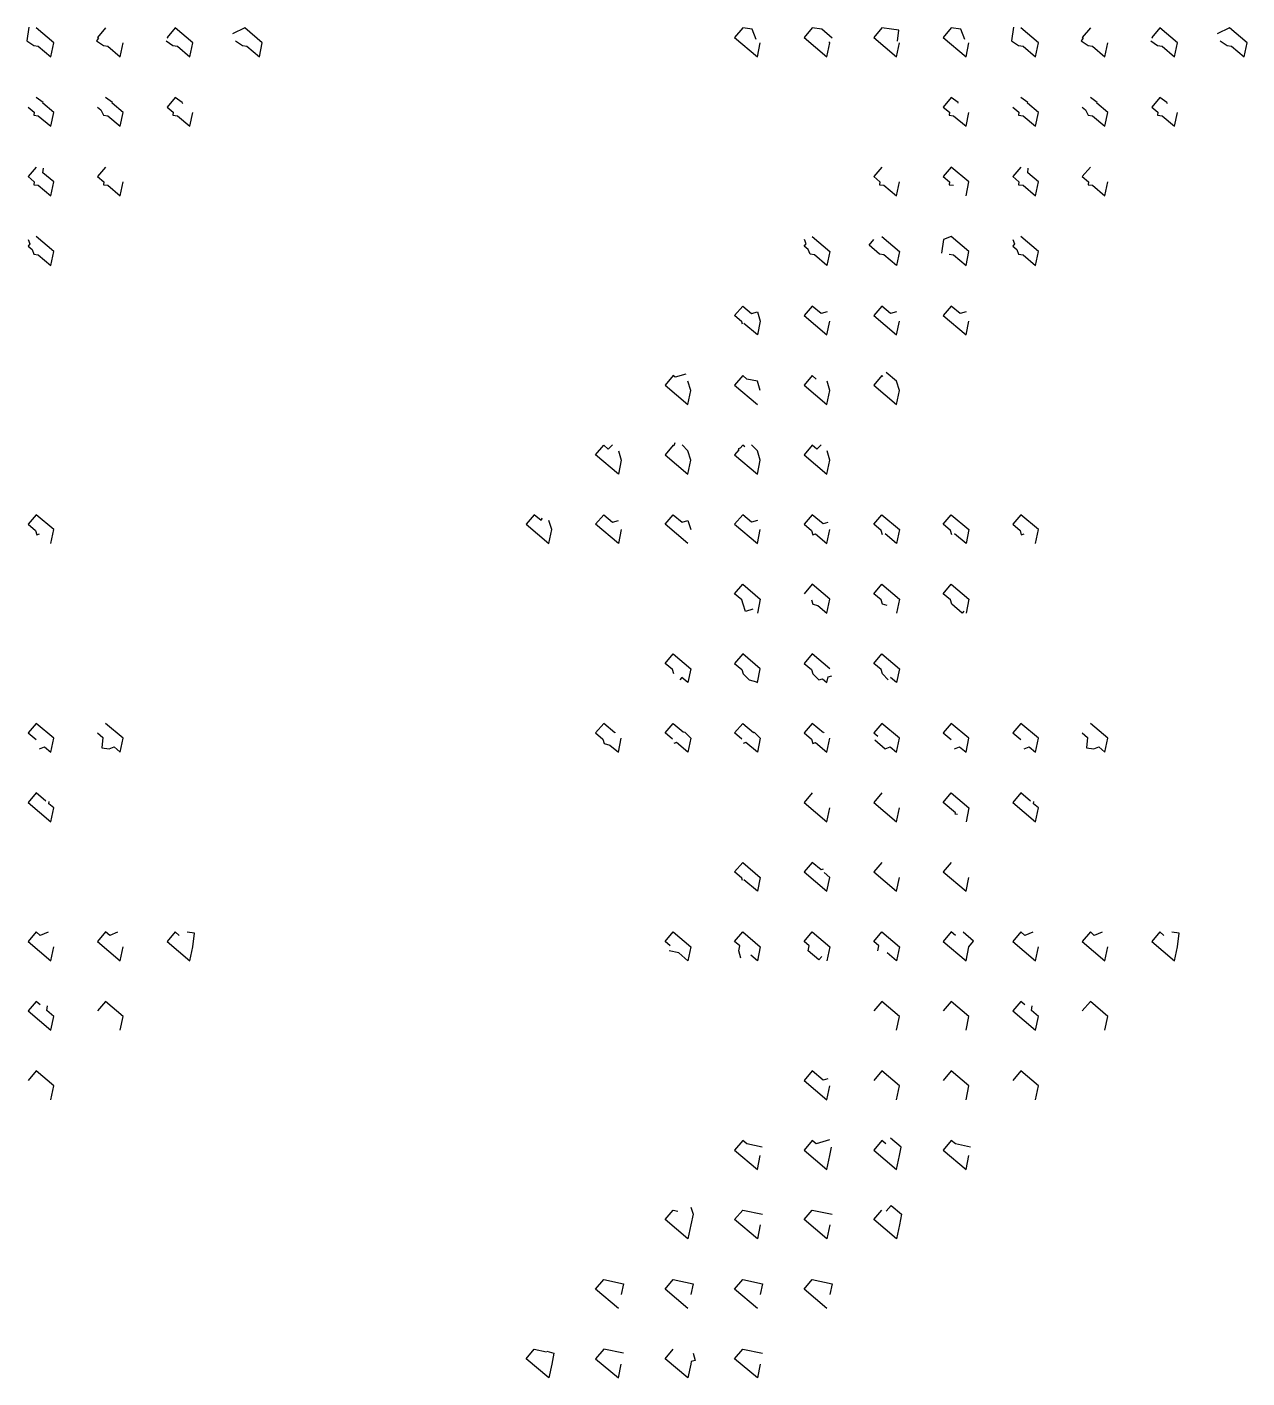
# Model space of a CAD drawing. Header units: inches. Extents: x -12292079.407 to -12292079.373, y 116895049.277 to 116895049.734.
# Drawn here: x -12292079.38781 to -12292079.37555, y 116895049.62101 to 116895049.63459 of the extents above; entities that cross this region are included whole.
import ezdxf

# ---------------------------------------------------------------- set-up
doc = ezdxf.new("R2010")
doc.units = ezdxf.units.IN
doc.header["$MEASUREMENT"] = 0

msp = doc.modelspace()

# ---------------------------------------------------------------- linework, layer by layer
for points in [[(-12292079.387795, 116895049.634594), (-12292079.387813, 116895049.634457), (-12292079.387743, 116895049.634407), (-12292079.387699, 116895049.634402), (-12292079.387574, 116895049.634295), (-12292079.387544, 116895049.634435), (-12292079.387721, 116895049.634585)], [(-12292079.387022, 116895049.634585), (-12292079.387103, 116895049.634489), (-12292079.387095, 116895049.634482), (-12292079.387114, 116895049.634457), (-12292079.387044, 116895049.634407), (-12292079.387, 116895049.634402), (-12292079.386875, 116895049.634295), (-12292079.386845, 116895049.634435)], [(-12292079.386415, 116895049.634457), (-12292079.386345, 116895049.634407), (-12292079.386301, 116895049.634402), (-12292079.386176, 116895049.634295), (-12292079.386146, 116895049.634435), (-12292079.386323, 116895049.634585), (-12292079.386404, 116895049.634489), (-12292079.386396, 116895049.634482)], [(-12292079.385716, 116895049.634457), (-12292079.385647, 116895049.634407), (-12292079.385602, 116895049.634402), (-12292079.385477, 116895049.634295), (-12292079.385447, 116895049.634435), (-12292079.385624, 116895049.634585), (-12292079.385748, 116895049.634525)], [(-12292079.379717, 116895049.634483), (-12292079.379822, 116895049.634572), (-12292079.379918, 116895049.634585), (-12292079.38, 116895049.634489), (-12292079.379771, 116895049.634295), (-12292079.379742, 116895049.634435), (-12292079.379751, 116895049.634442)], [(-12292079.379063, 116895049.634452), (-12292079.379049, 116895049.634563), (-12292079.379123, 116895049.634572), (-12292079.379219, 116895049.634585), (-12292079.379301, 116895049.634489), (-12292079.379072, 116895049.634295), (-12292079.379043, 116895049.634435)], [(-12292079.377896, 116895049.634594), (-12292079.377914, 116895049.634457), (-12292079.377844, 116895049.634407), (-12292079.3778, 116895049.634402), (-12292079.377675, 116895049.634295), (-12292079.377645, 116895049.634435), (-12292079.377822, 116895049.634585)], [(-12292079.375817, 116895049.634457), (-12292079.375748, 116895049.634407), (-12292079.375703, 116895049.634402), (-12292079.375578, 116895049.634295), (-12292079.375548, 116895049.634435), (-12292079.375725, 116895049.634585), (-12292079.375849, 116895049.634525)], [(-12292079.387802, 116895049.63379), (-12292079.38774, 116895049.633737), (-12292079.387743, 116895049.633708), (-12292079.387699, 116895049.633703), (-12292079.387574, 116895049.633596), (-12292079.387544, 116895049.633736), (-12292079.387655, 116895049.63383), (-12292079.387651, 116895049.633836), (-12292079.387721, 116895049.633886)], [(-12292079.387103, 116895049.63379), (-12292079.38707, 116895049.633762), (-12292079.387044, 116895049.633708), (-12292079.387, 116895049.633703), (-12292079.386875, 116895049.633596), (-12292079.386845, 116895049.633736), (-12292079.386956, 116895049.63383), (-12292079.386952, 116895049.633836), (-12292079.387022, 116895049.633886)], [(-12292079.386246, 116895049.633821), (-12292079.386253, 116895049.633836), (-12292079.386323, 116895049.633886), (-12292079.386404, 116895049.63379), (-12292079.386342, 116895049.633737), (-12292079.386345, 116895049.633708), (-12292079.386301, 116895049.633703), (-12292079.386176, 116895049.633596), (-12292079.386146, 116895049.633736)], [(-12292079.378452, 116895049.633828), (-12292079.378451, 116895049.633836), (-12292079.378521, 116895049.633886), (-12292079.378602, 116895049.63379), (-12292079.37854, 116895049.633737), (-12292079.378543, 116895049.633708), (-12292079.378499, 116895049.633703), (-12292079.378373, 116895049.633596), (-12292079.378344, 116895049.633736)], [(-12292079.377204, 116895049.63379), (-12292079.377171, 116895049.633762), (-12292079.377145, 116895049.633708), (-12292079.377101, 116895049.633703), (-12292079.376976, 116895049.633596), (-12292079.376946, 116895049.633736), (-12292079.377057, 116895049.63383), (-12292079.377053, 116895049.633836), (-12292079.377123, 116895049.633886)], [(-12292079.376347, 116895049.633821), (-12292079.376355, 116895049.633836), (-12292079.376424, 116895049.633886), (-12292079.376505, 116895049.63379), (-12292079.376443, 116895049.633737), (-12292079.376447, 116895049.633708), (-12292079.376402, 116895049.633703), (-12292079.376277, 116895049.633596), (-12292079.376247, 116895049.633736)], [(-12292079.387721, 116895049.633187), (-12292079.387802, 116895049.633091), (-12292079.38774, 116895049.633038), (-12292079.387743, 116895049.633009), (-12292079.387699, 116895049.633004), (-12292079.387574, 116895049.632897), (-12292079.387544, 116895049.633037), (-12292079.387652, 116895049.633129), (-12292079.387646, 116895049.633177)], [(-12292079.387022, 116895049.633187), (-12292079.387103, 116895049.633091), (-12292079.387041, 116895049.633038), (-12292079.387044, 116895049.633009), (-12292079.387, 116895049.633004), (-12292079.386875, 116895049.632897), (-12292079.386845, 116895049.633037)], [(-12292079.377822, 116895049.633187), (-12292079.377903, 116895049.633091), (-12292079.377841, 116895049.633038), (-12292079.377844, 116895049.633009), (-12292079.3778, 116895049.633004), (-12292079.377675, 116895049.632897), (-12292079.377645, 116895049.633037), (-12292079.377753, 116895049.633129), (-12292079.377747, 116895049.633177)], [(-12292079.3878, 116895049.632457), (-12292079.387783, 116895049.632414), (-12292079.387802, 116895049.632392), (-12292079.387762, 116895049.632358), (-12292079.387743, 116895049.63231), (-12292079.387699, 116895049.632305), (-12292079.387574, 116895049.632198), (-12292079.387544, 116895049.632338), (-12292079.387721, 116895049.632488)], [(-12292079.379219, 116895049.632488), (-12292079.379043, 116895049.632338), (-12292079.379072, 116895049.632198), (-12292079.379198, 116895049.632305), (-12292079.379242, 116895049.63231), (-12292079.379348, 116895049.6324), (-12292079.379299, 116895049.632457)], [(-12292079.378543, 116895049.63231), (-12292079.378499, 116895049.632305), (-12292079.378373, 116895049.632198), (-12292079.378344, 116895049.632338), (-12292079.378521, 116895049.632488), (-12292079.3786, 116895049.632457), (-12292079.378618, 116895049.63232)], [(-12292079.380619, 116895049.631609), (-12292079.380625, 116895049.63163), (-12292079.380699, 116895049.631693), (-12292079.380617, 116895049.631789), (-12292079.380529, 116895049.631714), (-12292079.380469, 116895049.631732), (-12292079.380441, 116895049.631639), (-12292079.38047, 116895049.631499), (-12292079.380605, 116895049.631613)], [(-12292079.381189, 116895049.631105), (-12292079.381296, 116895049.631073), (-12292079.381316, 116895049.63109), (-12292079.381398, 116895049.630994), (-12292079.381169, 116895049.6308), (-12292079.38114, 116895049.63094), (-12292079.381168, 116895049.631033)], [(-12292079.37921, 116895049.631082), (-12292079.379219, 116895049.63109), (-12292079.379301, 116895049.630994), (-12292079.379072, 116895049.6308), (-12292079.379043, 116895049.63094), (-12292079.379071, 116895049.631033), (-12292079.379176, 116895049.631122)], [(-12292079.3813, 116895049.630415), (-12292079.381309, 116895049.630385), (-12292079.381316, 116895049.630391), (-12292079.381398, 116895049.630295), (-12292079.381169, 116895049.630101), (-12292079.38114, 116895049.630241), (-12292079.381168, 116895049.630334), (-12292079.381228, 116895049.630394)], [(-12292079.380597, 116895049.630374), (-12292079.380617, 116895049.630391), (-12292079.380644, 116895049.63036), (-12292079.380662, 116895049.630355), (-12292079.380658, 116895049.630343), (-12292079.380699, 116895049.630295), (-12292079.38047, 116895049.630101), (-12292079.380441, 116895049.630241), (-12292079.380469, 116895049.630334), (-12292079.380529, 116895049.630394)], [(-12292079.387574, 116895049.629402), (-12292079.387544, 116895049.629542), (-12292079.387721, 116895049.629692), (-12292079.387802, 116895049.629596), (-12292079.387728, 116895049.629534), (-12292079.387715, 116895049.629491), (-12292079.387688, 116895049.629499)], [(-12292079.382637, 116895049.629656), (-12292079.382644, 116895049.629633), (-12292079.382714, 116895049.629692), (-12292079.382796, 116895049.629596), (-12292079.382567, 116895049.629402), (-12292079.382538, 116895049.629542), (-12292079.382566, 116895049.629635)], [(-12292079.379763, 116895049.629614), (-12292079.37981, 116895049.6296), (-12292079.379918, 116895049.629692), (-12292079.38, 116895049.629596), (-12292079.379926, 116895049.629534), (-12292079.379913, 116895049.629491), (-12292079.379886, 116895049.629499), (-12292079.379771, 116895049.629402), (-12292079.379742, 116895049.629542)], [(-12292079.380516, 116895049.628742), (-12292079.380591, 116895049.62872), (-12292079.380612, 116895049.628792), (-12292079.380625, 116895049.628835), (-12292079.380699, 116895049.628897), (-12292079.380617, 116895049.628993), (-12292079.380441, 116895049.628843), (-12292079.38047, 116895049.628703)], [(-12292079.378394, 116895049.628721), (-12292079.37841, 116895049.628703), (-12292079.378515, 116895049.628792), (-12292079.378528, 116895049.628835), (-12292079.378602, 116895049.628897), (-12292079.378521, 116895049.628993), (-12292079.378344, 116895049.628843), (-12292079.378373, 116895049.628703)], [(-12292079.379742, 116895049.628144), (-12292079.379918, 116895049.628294), (-12292079.38, 116895049.628198), (-12292079.379926, 116895049.628136), (-12292079.379913, 116895049.628093), (-12292079.379853, 116895049.628033), (-12292079.379817, 116895049.628044), (-12292079.379771, 116895049.628004), (-12292079.37976, 116895049.628061), (-12292079.379721, 116895049.628072)], [(-12292079.387687, 116895049.62734), (-12292079.387637, 116895049.62736), (-12292079.387574, 116895049.627305), (-12292079.387544, 116895049.627445), (-12292079.387721, 116895049.627595), (-12292079.387802, 116895049.6275), (-12292079.387722, 116895049.627431)], [(-12292079.387103, 116895049.6275), (-12292079.387049, 116895049.627453), (-12292079.387062, 116895049.62735), (-12292079.386988, 116895049.62734), (-12292079.386938, 116895049.62736), (-12292079.386875, 116895049.627305), (-12292079.386845, 116895049.627445), (-12292079.387022, 116895049.627595)], [(-12292079.381899, 116895049.627505), (-12292079.381904, 116895049.627501), (-12292079.382015, 116895049.627595), (-12292079.382097, 116895049.6275), (-12292079.382023, 116895049.627437), (-12292079.38201, 116895049.627394), (-12292079.381953, 116895049.627377), (-12292079.381868, 116895049.627305), (-12292079.381839, 116895049.627445)], [(-12292079.381324, 116895049.627437), (-12292079.381398, 116895049.6275), (-12292079.381316, 116895049.627595), (-12292079.381216, 116895049.62751), (-12292079.3812, 116895049.627505), (-12292079.38114, 116895049.627445), (-12292079.381169, 116895049.627305), (-12292079.381283, 116895049.627402), (-12292079.381311, 116895049.627394)], [(-12292079.380625, 116895049.627437), (-12292079.380699, 116895049.6275), (-12292079.380617, 116895049.627595), (-12292079.380509, 116895049.627503), (-12292079.380501, 116895049.627505), (-12292079.380441, 116895049.627445), (-12292079.38047, 116895049.627305), (-12292079.380585, 116895049.627402), (-12292079.380612, 116895049.627394)], [(-12292079.379291, 116895049.62743), (-12292079.379185, 116895049.62734), (-12292079.379136, 116895049.62736), (-12292079.379072, 116895049.627305), (-12292079.379043, 116895049.627445), (-12292079.379219, 116895049.627595), (-12292079.379301, 116895049.6275), (-12292079.379261, 116895049.627465)], [(-12292079.377204, 116895049.6275), (-12292079.37715, 116895049.627453), (-12292079.377163, 116895049.62735), (-12292079.377089, 116895049.62734), (-12292079.377039, 116895049.62736), (-12292079.376976, 116895049.627305), (-12292079.376946, 116895049.627445), (-12292079.377123, 116895049.627595)], [(-12292079.387623, 116895049.626814), (-12292079.387721, 116895049.626896), (-12292079.387802, 116895049.626801), (-12292079.387574, 116895049.626606), (-12292079.387544, 116895049.626746), (-12292079.387592, 116895049.626787), (-12292079.387589, 116895049.626809)], [(-12292079.378459, 116895049.626679), (-12292079.378481, 116895049.626682), (-12292079.378479, 116895049.626696), (-12292079.378602, 116895049.626801), (-12292079.378521, 116895049.626896), (-12292079.378344, 116895049.626746), (-12292079.378373, 116895049.626606)], [(-12292079.377725, 116895049.626814), (-12292079.377822, 116895049.626896), (-12292079.377903, 116895049.626801), (-12292079.377675, 116895049.626606), (-12292079.377645, 116895049.626746), (-12292079.377693, 116895049.626787), (-12292079.37769, 116895049.626809)], [(-12292079.380619, 116895049.626017), (-12292079.380625, 116895049.626039), (-12292079.380699, 116895049.626102), (-12292079.380617, 116895049.626197), (-12292079.380441, 116895049.626047), (-12292079.38047, 116895049.625907), (-12292079.380605, 116895049.626022)], [(-12292079.379809, 116895049.626129), (-12292079.37983, 116895049.626122), (-12292079.379918, 116895049.626197), (-12292079.38, 116895049.626102), (-12292079.379771, 116895049.625907), (-12292079.379742, 116895049.626047), (-12292079.379799, 116895049.626096)], [(-12292079.387601, 116895049.625495), (-12292079.38768, 116895049.625464), (-12292079.387721, 116895049.625498), (-12292079.387802, 116895049.625403), (-12292079.387574, 116895049.625209), (-12292079.387544, 116895049.625348)], [(-12292079.386902, 116895049.625495), (-12292079.386981, 116895049.625464), (-12292079.387022, 116895049.625498), (-12292079.387103, 116895049.625403), (-12292079.386875, 116895049.625209), (-12292079.386845, 116895049.625348)], [(-12292079.386283, 116895049.625464), (-12292079.386323, 116895049.625498), (-12292079.386404, 116895049.625403), (-12292079.386176, 116895049.625209), (-12292079.386146, 116895049.625348), (-12292079.386129, 116895049.625485), (-12292079.386203, 116895049.625495)], [(-12292079.380636, 116895049.625235), (-12292079.380658, 116895049.625307), (-12292079.380647, 116895049.625359), (-12292079.380699, 116895049.625403), (-12292079.380617, 116895049.625498), (-12292079.380441, 116895049.625348), (-12292079.38047, 116895049.625209), (-12292079.380536, 116895049.625265)], [(-12292079.379823, 116895049.625253), (-12292079.379853, 116895049.625217), (-12292079.379959, 116895049.625307), (-12292079.379948, 116895049.625359), (-12292079.38, 116895049.625403), (-12292079.379918, 116895049.625498), (-12292079.379742, 116895049.625348), (-12292079.379771, 116895049.625209)], [(-12292079.37848, 116895049.625464), (-12292079.378521, 116895049.625498), (-12292079.378602, 116895049.625403), (-12292079.378373, 116895049.625209), (-12292079.378344, 116895049.625348), (-12292079.378296, 116895049.625406), (-12292079.378401, 116895049.625495)], [(-12292079.376384, 116895049.625464), (-12292079.376424, 116895049.625498), (-12292079.376505, 116895049.625403), (-12292079.376277, 116895049.625209), (-12292079.376247, 116895049.625348), (-12292079.37623, 116895049.625485), (-12292079.376304, 116895049.625495)], [(-12292079.38768, 116895049.624765), (-12292079.387721, 116895049.6248), (-12292079.387802, 116895049.624704), (-12292079.387574, 116895049.62451), (-12292079.387544, 116895049.624649), (-12292079.387612, 116895049.624707), (-12292079.387606, 116895049.624756)], [(-12292079.386875, 116895049.62451), (-12292079.386845, 116895049.624649), (-12292079.387022, 116895049.6248), (-12292079.387103, 116895049.624704)], [(-12292079.377781, 116895049.624765), (-12292079.377822, 116895049.6248), (-12292079.377903, 116895049.624704), (-12292079.377675, 116895049.62451), (-12292079.377645, 116895049.624649), (-12292079.377713, 116895049.624707), (-12292079.377707, 116895049.624756)], [(-12292079.387574, 116895049.623811), (-12292079.387544, 116895049.623951), (-12292079.387721, 116895049.624101), (-12292079.387802, 116895049.624005)], [(-12292079.379763, 116895049.624022), (-12292079.37981, 116895049.624009), (-12292079.379918, 116895049.624101), (-12292079.38, 116895049.624005), (-12292079.379771, 116895049.623811), (-12292079.379742, 116895049.623951)], [(-12292079.379746, 116895049.623407), (-12292079.379878, 116895049.623368), (-12292079.379918, 116895049.623402), (-12292079.38, 116895049.623306), (-12292079.379771, 116895049.623112), (-12292079.379742, 116895049.623252), (-12292079.379724, 116895049.623335)], [(-12292079.379179, 116895049.623368), (-12292079.379219, 116895049.623402), (-12292079.379301, 116895049.623306), (-12292079.379072, 116895049.623112), (-12292079.379043, 116895049.623252), (-12292079.379025, 116895049.623335), (-12292079.379131, 116895049.623425)], [(-12292079.381139, 116895049.622733), (-12292079.381117, 116895049.622661), (-12292079.38114, 116895049.622553), (-12292079.381169, 116895049.622413), (-12292079.381398, 116895049.622607), (-12292079.381316, 116895049.622703), (-12292079.381271, 116895049.622693)], [(-12292079.379174, 116895049.622693), (-12292079.379126, 116895049.62275), (-12292079.37902, 116895049.622661), (-12292079.379043, 116895049.622553), (-12292079.379072, 116895049.622413), (-12292079.379301, 116895049.622607), (-12292079.379219, 116895049.622703)], [(-12292079.382587, 116895049.621284), (-12292079.382515, 116895049.621263), (-12292079.382538, 116895049.621155), (-12292079.382567, 116895049.621015), (-12292079.382796, 116895049.621209), (-12292079.382714, 116895049.621305), (-12292079.382589, 116895049.621278)], [(-12292079.381117, 116895049.621263), (-12292079.381096, 116895049.621191), (-12292079.381135, 116895049.62118), (-12292079.38114, 116895049.621155), (-12292079.381169, 116895049.621015), (-12292079.381398, 116895049.621209), (-12292079.381316, 116895049.621305)]]:
    msp.add_lwpolyline(points, close=True)
at = {"color": 180}
for points in [[(-12292079.380481, 116895049.634469), (-12292079.380521, 116895049.634572), (-12292079.380617, 116895049.634585), (-12292079.380699, 116895049.634489), (-12292079.38047, 116895049.634295), (-12292079.380441, 116895049.634435)], [(-12292079.378384, 116895049.634469), (-12292079.378424, 116895049.634572), (-12292079.378521, 116895049.634585), (-12292079.378602, 116895049.634489), (-12292079.378373, 116895049.634295), (-12292079.378344, 116895049.634435)]]:
    msp.add_lwpolyline(points, close=True, dxfattribs=at)
at = {"color": 179}
for points in [[(-12292079.377123, 116895049.634585), (-12292079.377204, 116895049.634489), (-12292079.377196, 116895049.634482), (-12292079.377215, 116895049.634457), (-12292079.377145, 116895049.634407), (-12292079.377101, 116895049.634402), (-12292079.376976, 116895049.634295), (-12292079.376946, 116895049.634435)], [(-12292079.376516, 116895049.634457), (-12292079.376447, 116895049.634407), (-12292079.376402, 116895049.634402), (-12292079.376277, 116895049.634295), (-12292079.376247, 116895049.634435), (-12292079.376424, 116895049.634585), (-12292079.376505, 116895049.634489), (-12292079.376497, 116895049.634482)]]:
    msp.add_lwpolyline(points, close=True, dxfattribs=at)
at = {"color": 178}
msp.add_lwpolyline([(-12292079.377903, 116895049.63379), (-12292079.377841, 116895049.633737), (-12292079.377844, 116895049.633708), (-12292079.3778, 116895049.633703), (-12292079.377675, 116895049.633596), (-12292079.377645, 116895049.633736), (-12292079.377756, 116895049.63383), (-12292079.377752, 116895049.633836), (-12292079.377822, 116895049.633886)], close=True, dxfattribs=at)
at = {"color": 20}
for points in [[(-12292079.379219, 116895049.633187), (-12292079.379301, 116895049.633091), (-12292079.379239, 116895049.633038), (-12292079.379242, 116895049.633009), (-12292079.379198, 116895049.633004), (-12292079.379072, 116895049.632897), (-12292079.379043, 116895049.633037)], [(-12292079.378373, 116895049.632897), (-12292079.378344, 116895049.633037), (-12292079.378521, 116895049.633187), (-12292079.378602, 116895049.633091), (-12292079.37854, 116895049.633038), (-12292079.378543, 116895049.633009), (-12292079.378499, 116895049.633004)], [(-12292079.377123, 116895049.633187), (-12292079.377204, 116895049.633091), (-12292079.377142, 116895049.633038), (-12292079.377145, 116895049.633009), (-12292079.377101, 116895049.633004), (-12292079.376976, 116895049.632897), (-12292079.376946, 116895049.633037)]]:
    msp.add_lwpolyline(points, close=True, dxfattribs=at)
at = {"color": 177}
for points in [[(-12292079.379918, 116895049.632488), (-12292079.379742, 116895049.632338), (-12292079.379771, 116895049.632198), (-12292079.379897, 116895049.632305), (-12292079.379941, 116895049.63231), (-12292079.37996, 116895049.632358), (-12292079.38, 116895049.632392), (-12292079.379981, 116895049.632414), (-12292079.379998, 116895049.632457)], [(-12292079.377901, 116895049.632457), (-12292079.377884, 116895049.632414), (-12292079.377903, 116895049.632392), (-12292079.377863, 116895049.632358), (-12292079.377844, 116895049.63231), (-12292079.3778, 116895049.632305), (-12292079.377675, 116895049.632198), (-12292079.377645, 116895049.632338), (-12292079.377822, 116895049.632488)]]:
    msp.add_lwpolyline(points, close=True, dxfattribs=at)
at = {"color": 21}
for points in [[(-12292079.37977, 116895049.631732), (-12292079.37983, 116895049.631714), (-12292079.379918, 116895049.631789), (-12292079.38, 116895049.631693), (-12292079.379771, 116895049.631499), (-12292079.379742, 116895049.631639)], [(-12292079.379071, 116895049.631732), (-12292079.379131, 116895049.631714), (-12292079.379219, 116895049.631789), (-12292079.379301, 116895049.631693), (-12292079.379072, 116895049.631499), (-12292079.379043, 116895049.631639)], [(-12292079.378372, 116895049.631732), (-12292079.378432, 116895049.631714), (-12292079.378521, 116895049.631789), (-12292079.378602, 116895049.631693), (-12292079.378373, 116895049.631499), (-12292079.378344, 116895049.631639)], [(-12292079.381839, 116895049.629542), (-12292079.381868, 116895049.629402), (-12292079.382097, 116895049.629596), (-12292079.382015, 116895049.629692), (-12292079.381927, 116895049.629617), (-12292079.381867, 116895049.629635)], [(-12292079.381169, 116895049.629402), (-12292079.381398, 116895049.629596), (-12292079.381316, 116895049.629692), (-12292079.381228, 116895049.629617), (-12292079.381168, 116895049.629635), (-12292079.38114, 116895049.629542)], [(-12292079.380469, 116895049.629635), (-12292079.380529, 116895049.629617), (-12292079.380617, 116895049.629692), (-12292079.380699, 116895049.629596), (-12292079.38047, 116895049.629402), (-12292079.380441, 116895049.629542)]]:
    msp.add_lwpolyline(points, close=True, dxfattribs=at)
at = {"color": 176}
for points in [[(-12292079.380441, 116895049.63094), (-12292079.380469, 116895049.631033), (-12292079.380577, 116895049.631056), (-12292079.380617, 116895049.63109), (-12292079.380699, 116895049.630994), (-12292079.38047, 116895049.6308)], [(-12292079.379878, 116895049.631056), (-12292079.379918, 116895049.63109), (-12292079.38, 116895049.630994), (-12292079.379771, 116895049.6308), (-12292079.379742, 116895049.63094), (-12292079.37977, 116895049.631033)]]:
    msp.add_lwpolyline(points, close=True, dxfattribs=at)
at = {"color": 175}
for points in [[(-12292079.381867, 116895049.630334), (-12292079.381839, 116895049.630241), (-12292079.381868, 116895049.630101), (-12292079.382097, 116895049.630295), (-12292079.382015, 116895049.630391), (-12292079.381969, 116895049.630352), (-12292079.381927, 116895049.630394)], [(-12292079.37983, 116895049.630394), (-12292079.379872, 116895049.630352), (-12292079.379918, 116895049.630391), (-12292079.38, 116895049.630295), (-12292079.379771, 116895049.630101), (-12292079.379742, 116895049.630241), (-12292079.37977, 116895049.630334)]]:
    msp.add_lwpolyline(points, close=True, dxfattribs=at)
at = {"color": 22}
for points in [[(-12292079.379214, 116895049.629491), (-12292079.379227, 116895049.629534), (-12292079.379301, 116895049.629596), (-12292079.379219, 116895049.629692), (-12292079.379043, 116895049.629542), (-12292079.379072, 116895049.629402), (-12292079.379187, 116895049.629499)], [(-12292079.378515, 116895049.629491), (-12292079.378528, 116895049.629534), (-12292079.378602, 116895049.629596), (-12292079.378521, 116895049.629692), (-12292079.378344, 116895049.629542), (-12292079.378373, 116895049.629402), (-12292079.378488, 116895049.629499)], [(-12292079.377675, 116895049.629402), (-12292079.377645, 116895049.629542), (-12292079.377822, 116895049.629692), (-12292079.377903, 116895049.629596), (-12292079.377829, 116895049.629534), (-12292079.377817, 116895049.629491), (-12292079.377789, 116895049.629499)]]:
    msp.add_lwpolyline(points, close=True, dxfattribs=at)
at = {"color": 174}
for points in [[(-12292079.379926, 116895049.628835), (-12292079.379913, 116895049.628792), (-12292079.379864, 116895049.628781), (-12292079.379771, 116895049.628703), (-12292079.379742, 116895049.628843), (-12292079.379918, 116895049.628993), (-12292079.38, 116895049.628897)], [(-12292079.379165, 116895049.628781), (-12292079.379214, 116895049.628792), (-12292079.379227, 116895049.628835), (-12292079.379301, 116895049.628897), (-12292079.379219, 116895049.628993), (-12292079.379043, 116895049.628843), (-12292079.379072, 116895049.628703)]]:
    msp.add_lwpolyline(points, close=True, dxfattribs=at)
at = {"color": 173}
for points in [[(-12292079.381311, 116895049.628093), (-12292079.381324, 116895049.628136), (-12292079.381398, 116895049.628198), (-12292079.381316, 116895049.628294), (-12292079.38114, 116895049.628144), (-12292079.381169, 116895049.628004), (-12292079.381229, 116895049.628055), (-12292079.381251, 116895049.628033)], [(-12292079.379154, 116895049.628033), (-12292079.379214, 116895049.628093), (-12292079.379227, 116895049.628136), (-12292079.379301, 116895049.628198), (-12292079.379219, 116895049.628294), (-12292079.379043, 116895049.628144), (-12292079.379072, 116895049.628004), (-12292079.379132, 116895049.628055)]]:
    msp.add_lwpolyline(points, close=True, dxfattribs=at)
msp.add_lwpolyline([(-12292079.38048, 116895049.628012), (-12292079.38047, 116895049.628004), (-12292079.380441, 116895049.628144), (-12292079.380617, 116895049.628294), (-12292079.380699, 116895049.628198), (-12292079.380625, 116895049.628136), (-12292079.380612, 116895049.628093), (-12292079.380552, 116895049.628033), (-12292079.38048, 116895049.628012)])
at = {"color": 172}
msp.add_lwpolyline([(-12292079.379802, 116895049.627505), (-12292079.379807, 116895049.627501), (-12292079.379918, 116895049.627595), (-12292079.38, 116895049.6275), (-12292079.379926, 116895049.627437), (-12292079.379913, 116895049.627394), (-12292079.379886, 116895049.627402), (-12292079.379771, 116895049.627305), (-12292079.379742, 116895049.627445)], close=True, dxfattribs=at)
at = {"color": 171}
for points in [[(-12292079.378487, 116895049.62734), (-12292079.378437, 116895049.62736), (-12292079.378373, 116895049.627305), (-12292079.378344, 116895049.627445), (-12292079.378521, 116895049.627595), (-12292079.378602, 116895049.6275), (-12292079.378522, 116895049.627431)], [(-12292079.377788, 116895049.62734), (-12292079.377738, 116895049.62736), (-12292079.377675, 116895049.627305), (-12292079.377645, 116895049.627445), (-12292079.377822, 116895049.627595), (-12292079.377903, 116895049.6275), (-12292079.377823, 116895049.627431)]]:
    msp.add_lwpolyline(points, close=True, dxfattribs=at)
at = {"color": 5}
for points in [[(-12292079.379918, 116895049.626896), (-12292079.38, 116895049.626801), (-12292079.379771, 116895049.626606), (-12292079.379742, 116895049.626746)], [(-12292079.379219, 116895049.626896), (-12292079.379301, 116895049.626801), (-12292079.379072, 116895049.626606), (-12292079.379043, 116895049.626746)], [(-12292079.379219, 116895049.626197), (-12292079.379301, 116895049.626102), (-12292079.379072, 116895049.625907), (-12292079.379043, 116895049.626047)], [(-12292079.378521, 116895049.626197), (-12292079.378602, 116895049.626102), (-12292079.378373, 116895049.625907), (-12292079.378344, 116895049.626047)], [(-12292079.379072, 116895049.62451), (-12292079.379043, 116895049.624649), (-12292079.379219, 116895049.6248), (-12292079.379301, 116895049.624704)], [(-12292079.378373, 116895049.62451), (-12292079.378344, 116895049.624649), (-12292079.378521, 116895049.6248), (-12292079.378602, 116895049.624704)], [(-12292079.376976, 116895049.62451), (-12292079.376946, 116895049.624649), (-12292079.377123, 116895049.6248), (-12292079.377204, 116895049.624704)], [(-12292079.379072, 116895049.623811), (-12292079.379043, 116895049.623951), (-12292079.379219, 116895049.624101), (-12292079.379301, 116895049.624005)], [(-12292079.378373, 116895049.623811), (-12292079.378344, 116895049.623951), (-12292079.378521, 116895049.624101), (-12292079.378602, 116895049.624005)], [(-12292079.377675, 116895049.623811), (-12292079.377645, 116895049.623951), (-12292079.377822, 116895049.624101), (-12292079.377903, 116895049.624005)]]:
    msp.add_lwpolyline(points, close=True, dxfattribs=at)
at = {"color": 170}
for points in [[(-12292079.381346, 116895049.625359), (-12292079.381398, 116895049.625403), (-12292079.381316, 116895049.625498), (-12292079.38114, 116895049.625348), (-12292079.381169, 116895049.625209), (-12292079.381261, 116895049.625287), (-12292079.381357, 116895049.625307)], [(-12292079.37926, 116895049.625307), (-12292079.379249, 116895049.625359), (-12292079.379301, 116895049.625403), (-12292079.379219, 116895049.625498), (-12292079.379043, 116895049.625348), (-12292079.379072, 116895049.625209), (-12292079.379165, 116895049.625287)]]:
    msp.add_lwpolyline(points, close=True, dxfattribs=at)
at = {"color": 169}
for points in [[(-12292079.377702, 116895049.625495), (-12292079.377781, 116895049.625464), (-12292079.377822, 116895049.625498), (-12292079.377903, 116895049.625403), (-12292079.377675, 116895049.625209), (-12292079.377645, 116895049.625348)], [(-12292079.377003, 116895049.625495), (-12292079.377083, 116895049.625464), (-12292079.377123, 116895049.625498), (-12292079.377204, 116895049.625403), (-12292079.376976, 116895049.625209), (-12292079.376946, 116895049.625348)]]:
    msp.add_lwpolyline(points, close=True, dxfattribs=at)
at = {"color": 168}
for points in [[(-12292079.380423, 116895049.623335), (-12292079.380577, 116895049.623368), (-12292079.380617, 116895049.623402), (-12292079.380699, 116895049.623306), (-12292079.38047, 116895049.623112), (-12292079.380441, 116895049.623252)], [(-12292079.378327, 116895049.623335), (-12292079.37848, 116895049.623368), (-12292079.378521, 116895049.623402), (-12292079.378602, 116895049.623306), (-12292079.378373, 116895049.623112), (-12292079.378344, 116895049.623252)]]:
    msp.add_lwpolyline(points, close=True, dxfattribs=at)
at = {"color": 15}
for points in [[(-12292079.380441, 116895049.622553), (-12292079.38047, 116895049.622413), (-12292079.380699, 116895049.622607), (-12292079.380617, 116895049.622703), (-12292079.380418, 116895049.622661)], [(-12292079.379742, 116895049.622553), (-12292079.379771, 116895049.622413), (-12292079.38, 116895049.622607), (-12292079.379918, 116895049.622703), (-12292079.379719, 116895049.622661)], [(-12292079.381868, 116895049.621714), (-12292079.382097, 116895049.621908), (-12292079.382015, 116895049.622004), (-12292079.381816, 116895049.621962), (-12292079.381839, 116895049.621854)], [(-12292079.381169, 116895049.621714), (-12292079.381398, 116895049.621908), (-12292079.381316, 116895049.622004), (-12292079.381117, 116895049.621962), (-12292079.38114, 116895049.621854)], [(-12292079.38047, 116895049.621714), (-12292079.380699, 116895049.621908), (-12292079.380617, 116895049.622004), (-12292079.380418, 116895049.621962), (-12292079.380441, 116895049.621854)], [(-12292079.379771, 116895049.621714), (-12292079.38, 116895049.621908), (-12292079.379918, 116895049.622004), (-12292079.379719, 116895049.621962), (-12292079.379742, 116895049.621854)], [(-12292079.381816, 116895049.621263), (-12292079.382015, 116895049.621305), (-12292079.382097, 116895049.621209), (-12292079.381868, 116895049.621015), (-12292079.381839, 116895049.621155)], [(-12292079.380441, 116895049.621155), (-12292079.38047, 116895049.621015), (-12292079.380699, 116895049.621209), (-12292079.380617, 116895049.621305), (-12292079.380418, 116895049.621263)]]:
    msp.add_lwpolyline(points, close=True, dxfattribs=at)

doc.saveas('drawing.dxf')
